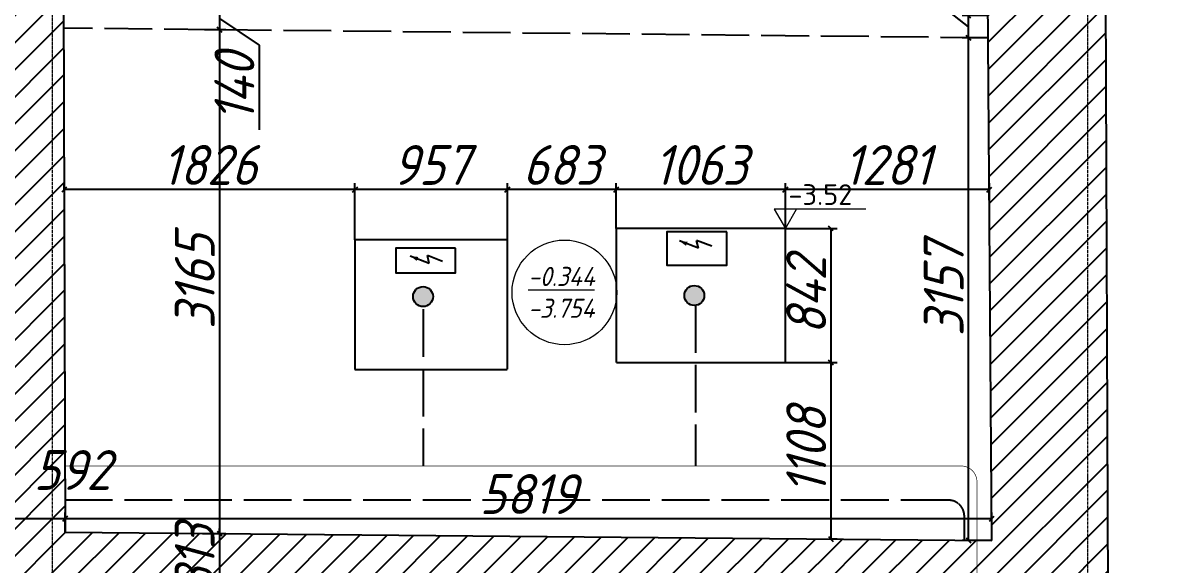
# Model space of a CAD drawing. Header units: millimetres. Extents: x 504091 to 2165846, y 135022 to 442887.
# Drawn here: x 615527 to 622646, y 293842 to 297251 of the extents above; entities that cross this region are included whole.
import ezdxf

# ---------------------------------------------------------------- set-up
doc = ezdxf.new("R2010")
doc.units = ezdxf.units.MM
for name, pattern in [('334', [5, 4, -1]), ('ACAD_ISO02W100', [15, 12, -3]), ('ADSK_Линия сетки', [25, 20, -2.5, 0, -2.5]), ('осеваяX2', [4, 2.5, -0.5, 0.5, -0.5])]:
    doc.linetypes.add(name, pattern=pattern)
doc.layers.get('Defpoints').update_dxf_attribs({"color": 255})
for name, color, linetype in [('Балки', 140, 'ACAD_ISO02W100'), ('Водопровод', 4, 'Continuous'), ('Контур', 7, 'Continuous'), ('Перепад', 251, 'ACAD_ISO02W100'), ('Пожарные коммуникации', 1, 'Continuous'), ('Штриховка', 252, 'Continuous'), ('Электрика', 40, 'Continuous')]:
    doc.layers.add(name, color=color, linetype=linetype)
for name, color, linetype, lineweight in [('Оси', 165, 'осеваяX2', 13), ('отметки', 7, 'Continuous', 20), ('размеры', 7, 'Continuous', 9)]:
    doc.layers.add(name, color=color, linetype=linetype, lineweight=lineweight)
doc.styles.add('ISOCPEUR', font='isocpeur.ttf', dxfattribs={"width": 0.9, "oblique": 15, "height": 250})
doc.dimstyles.new('GENPLAN 1000', dxfattribs={"dimscale": 10, "dimtxt": 13, "dimasz": 3, "dimexe": 4, "dimexo": 0, "dimgap": 3, "dimtad": 1, "dimdec": 0, "dimzin": 0, "dimtxsty": 'ISOCPEUR', "dimblk1": 'OBLIQUE', "dimblk2": 'OBLIQUE', "dimsah": 1, "dimcen": -1, "dimaunit": 1, "dimadec": 3, "dimazin": 0, "dimtfac": 0.75, "dimtdec": 0, "dimtix": 1, "dimtmove": 1, "dimatfit": 3, "dimfxl": 0, "dimtvp": 0.6, "dimarcsym": 0})

# ---------------------------------------------------------------- blocks, each defined once
blk = doc.blocks.new('817')
at = {"color": 0}
for p, q in [((0.05, 1.76), (-0.47, -0.17)), ((0.47, 0.17), (-0.47, -0.17)), ((0.47, 0.17), (-0.18, -2.24))]:
    blk.add_line(p, q, dxfattribs=at)
blk.add_solid([(-0.18, -1.24), (0.32, -1.38), (-0.18, -2.24)], dxfattribs=at)
blk = doc.blocks.new('*U9')
at = {"layer": 'Электрика', "color": 0, "ltscale": 0.03}
for p, q in [((-2.8906, -0.766), (0, 0)), ((0, 0), (0.0957, -0.361)), ((0.0957, -0.361), (-2.795, -1.127)), ((-2.8906, -0.766), (-2.795, -1.127))]:
    blk.add_line(p, q, dxfattribs=at)
at = {"layer": 'Электрика', "color": 0, "xscale": 0.02999999999999999, "yscale": 0.02999999999999999, "zscale": 0.02999999999999999, "rotation": 14.84207476619765}
blk.add_blockref('817', (-1.3975, -0.5635), dxfattribs=at)
blk = doc.blocks.new('_Oblique')
at = {"color": 0, "linetype": 'ByBlock', "lineweight": -2}
blk.add_line((-0.5, -0.5), (0.5, 0.5), dxfattribs=at)
blk = doc.blocks.new('*D240')
at = {"layer": 'Defpoints', "color": 0, "lineweight": 20, "ltscale": 0.03, "transparency": 16777216}
for p in [(616671.2, 297347.1), (616669.7, 297207.4), (616762.6, 297207.4)]:
    blk.add_point(p, dxfattribs=at)
at = {"layer": 'размеры', "color": 0, "lineweight": -2, "ltscale": 0.03, "transparency": 16777216}
for p, q in [((616671.2, 297347.1), (616802.6, 297347.1)), ((616762.6, 297347.1), (616762.6, 297207.4)), ((616762.6, 297277.2), (617011.5, 297111)), ((616669.7, 297207.4), (616802.6, 297207.4)), ((617011.5, 297111), (617011.5, 296579))]:
    blk.add_line(p, q, dxfattribs=at)
at = {"layer": 'размеры', "color": 0, "lineweight": -2, "ltscale": 0.03, "transparency": 16777216, "xscale": 30, "yscale": 30, "zscale": 30}
for p, rotation in [((616762.6, 297347.1), 90), ((616762.6, 297207.4), 270)]:
    blk.add_blockref('_Oblique', p, dxfattribs=dict(at, rotation=rotation))
at = {"layer": 'размеры', "color": 0, "ltscale": 0.03, "transparency": 16777216, "insert": (616856.5, 296845), "char_height": 250, "attachment_point": 5, "rotation": 90, "style": 'ISOCPEUR'}
blk.add_mtext('140', dxfattribs=at)
blk = doc.blocks.new('*D241')
at = {"layer": 'Defpoints', "color": 0, "lineweight": 20, "ltscale": 0.03, "transparency": 16777216}
for p in [(616669.7, 297207.4), (616656.6, 294042.4), (616762.6, 294042.4)]:
    blk.add_point(p, dxfattribs=at)
at = {"layer": 'размеры', "color": 0, "lineweight": -2, "ltscale": 0.03, "transparency": 16777216}
for p, q in [((616669.7, 297207.4), (616802.6, 297207.4)), ((616762.6, 297207.4), (616762.6, 294042.4)), ((616656.6, 294042.4), (616802.6, 294042.4))]:
    blk.add_line(p, q, dxfattribs=at)
at = {"layer": 'размеры', "color": 0, "lineweight": -2, "ltscale": 0.03, "transparency": 16777216, "xscale": 30, "yscale": 30, "zscale": 30}
for p, rotation in [((616762.6, 297207.4), 90), ((616762.6, 294042.4), 270)]:
    blk.add_blockref('_Oblique', p, dxfattribs=dict(at, rotation=rotation))
at = {"layer": 'размеры', "color": 0, "ltscale": 0.03, "transparency": 16777216, "insert": (616607.6, 295624.9), "char_height": 250, "attachment_point": 5, "rotation": 90, "style": 'ISOCPEUR'}
blk.add_mtext('3165', dxfattribs=at)
blk = doc.blocks.new('*D242')
at = {"layer": 'Defpoints', "color": 0, "lineweight": 20, "ltscale": 0.03, "transparency": 16777216}
for p in [(616656.6, 294042.4), (616645.1, 293729.4), (616762.6, 293729.4)]:
    blk.add_point(p, dxfattribs=at)
at = {"layer": 'размеры', "color": 0, "lineweight": -2, "ltscale": 0.03, "transparency": 16777216}
for p, q in [((616656.6, 294042.4), (616802.6, 294042.4)), ((616762.6, 294042.4), (616762.6, 294072.4)), ((616762.6, 294042.4), (616762.6, 293729.4)), ((616645.1, 293729.4), (616802.6, 293729.4)), ((616762.6, 293729.4), (616762.6, 293699.4))]:
    blk.add_line(p, q, dxfattribs=at)
at = {"layer": 'размеры', "color": 0, "lineweight": -2, "ltscale": 0.03, "transparency": 16777216, "xscale": 30, "yscale": 30, "zscale": 30}
for p, rotation in [((616762.6, 294042.4), 270), ((616762.6, 293729.4), 90)]:
    blk.add_blockref('_Oblique', p, dxfattribs=dict(at, rotation=rotation))
at = {"layer": 'размеры', "color": 0, "ltscale": 0.03, "transparency": 16777216, "insert": (616607.6, 293885.9), "char_height": 250, "attachment_point": 5, "rotation": 90, "style": 'ISOCPEUR'}
blk.add_mtext('313', dxfattribs=at)
blk = doc.blocks.new('*D243')
at = {"layer": 'Defpoints', "color": 0, "lineweight": 20, "ltscale": 0.03, "transparency": 16777216}
for p in [(620316.5, 296202.3), (621597.3, 296114), (620316.5, 295958.1)]:
    blk.add_point(p, dxfattribs=at)
at = {"layer": 'размеры', "color": 0, "lineweight": -2, "ltscale": 0.03, "transparency": 16777216}
for p, q in [((620316.5, 295958.1), (620316.5, 296242.3)), ((621597.3, 296114), (621597.3, 296242.3)), ((621597.3, 296202.3), (620316.5, 296202.3))]:
    blk.add_line(p, q, dxfattribs=at)
at = {"layer": 'размеры', "color": 0, "lineweight": -2, "ltscale": 0.03, "transparency": 16777216, "xscale": 30, "yscale": 30, "zscale": 30, "rotation": 180}
blk.add_blockref('_Oblique', (620316.5, 296202.3), dxfattribs=at)
at = {"layer": 'размеры', "color": 0, "lineweight": -2, "ltscale": 0.03, "transparency": 16777216, "xscale": 30, "yscale": 30, "zscale": 30}
blk.add_blockref('_Oblique', (621597.3, 296202.3), dxfattribs=at)
at = {"layer": 'размеры', "color": 0, "ltscale": 0.03, "transparency": 16777216, "insert": (620956.9, 296357.3), "char_height": 250, "attachment_point": 5, "style": 'ISOCPEUR'}
blk.add_mtext('1281', dxfattribs=at)
blk = doc.blocks.new('*D244')
at = {"layer": 'Defpoints', "color": 0, "lineweight": 20, "ltscale": 0.03, "transparency": 16777216}
for p in [(619253.5, 296202.3), (619253.5, 295958.1), (620316.5, 295958.1)]:
    blk.add_point(p, dxfattribs=at)
at = {"layer": 'размеры', "color": 0, "lineweight": -2, "ltscale": 0.03, "transparency": 16777216}
for p, q in [((619253.5, 295958.1), (619253.5, 296242.3)), ((620316.5, 295958.1), (620316.5, 296242.3)), ((620316.5, 296202.3), (619253.5, 296202.3))]:
    blk.add_line(p, q, dxfattribs=at)
at = {"layer": 'размеры', "color": 0, "lineweight": -2, "ltscale": 0.03, "transparency": 16777216, "xscale": 30, "yscale": 30, "zscale": 30, "rotation": 180}
blk.add_blockref('_Oblique', (619253.5, 296202.3), dxfattribs=at)
at = {"layer": 'размеры', "color": 0, "lineweight": -2, "ltscale": 0.03, "transparency": 16777216, "xscale": 30, "yscale": 30, "zscale": 30}
blk.add_blockref('_Oblique', (620316.5, 296202.3), dxfattribs=at)
at = {"layer": 'размеры', "color": 0, "ltscale": 0.03, "transparency": 16777216, "insert": (619785, 296357.3), "char_height": 250, "attachment_point": 5, "style": 'ISOCPEUR'}
blk.add_mtext('1063', dxfattribs=at)
blk = doc.blocks.new('*D245')
at = {"layer": 'Defpoints', "color": 0, "lineweight": 20, "ltscale": 0.03, "transparency": 16777216}
for p in [(618570.5, 296202.3), (619253.5, 295958.1), (618570.5, 295887.1)]:
    blk.add_point(p, dxfattribs=at)
at = {"layer": 'размеры', "color": 0, "lineweight": -2, "ltscale": 0.03, "transparency": 16777216}
for p, q in [((618570.5, 295887.1), (618570.5, 296242.3)), ((619253.5, 295958.1), (619253.5, 296242.3)), ((619253.5, 296202.3), (618570.5, 296202.3))]:
    blk.add_line(p, q, dxfattribs=at)
at = {"layer": 'размеры', "color": 0, "lineweight": -2, "ltscale": 0.03, "transparency": 16777216, "xscale": 30, "yscale": 30, "zscale": 30, "rotation": 180}
blk.add_blockref('_Oblique', (618570.5, 296202.3), dxfattribs=at)
at = {"layer": 'размеры', "color": 0, "lineweight": -2, "ltscale": 0.03, "transparency": 16777216, "xscale": 30, "yscale": 30, "zscale": 30}
blk.add_blockref('_Oblique', (619253.5, 296202.3), dxfattribs=at)
at = {"layer": 'размеры', "color": 0, "ltscale": 0.03, "transparency": 16777216, "insert": (618912, 296357.3), "char_height": 250, "attachment_point": 5, "style": 'ISOCPEUR'}
blk.add_mtext('683', dxfattribs=at)
blk = doc.blocks.new('*D246')
at = {"layer": 'Defpoints', "color": 0, "lineweight": 20, "ltscale": 0.03, "transparency": 16777216}
for p in [(617613.5, 296202.3), (617613.5, 295887.1), (618570.5, 295887.1)]:
    blk.add_point(p, dxfattribs=at)
at = {"layer": 'размеры', "color": 0, "lineweight": -2, "ltscale": 0.03, "transparency": 16777216}
for p, q in [((617613.5, 295887.1), (617613.5, 296242.3)), ((618570.5, 295887.1), (618570.5, 296242.3)), ((618570.5, 296202.3), (617613.5, 296202.3))]:
    blk.add_line(p, q, dxfattribs=at)
at = {"layer": 'размеры', "color": 0, "lineweight": -2, "ltscale": 0.03, "transparency": 16777216, "xscale": 30, "yscale": 30, "zscale": 30, "rotation": 180}
blk.add_blockref('_Oblique', (617613.5, 296202.3), dxfattribs=at)
at = {"layer": 'размеры', "color": 0, "lineweight": -2, "ltscale": 0.03, "transparency": 16777216, "xscale": 30, "yscale": 30, "zscale": 30}
blk.add_blockref('_Oblique', (618570.5, 296202.3), dxfattribs=at)
at = {"layer": 'размеры', "color": 0, "ltscale": 0.03, "transparency": 16777216, "insert": (618092, 296357.3), "char_height": 250, "attachment_point": 5, "style": 'ISOCPEUR'}
blk.add_mtext('957', dxfattribs=at)
blk = doc.blocks.new('*D247')
at = {"layer": 'Defpoints', "color": 0, "lineweight": 20, "ltscale": 0.03, "transparency": 16777216}
for p in [(615787.5, 296202.3), (615787.5, 296189.4), (617613.5, 295887.1)]:
    blk.add_point(p, dxfattribs=at)
at = {"layer": 'размеры', "color": 0, "lineweight": -2, "ltscale": 0.03, "transparency": 16777216}
for p, q in [((615787.5, 296189.4), (615787.5, 296242.3)), ((617613.5, 295887.1), (617613.5, 296242.3)), ((617613.5, 296202.3), (615787.5, 296202.3))]:
    blk.add_line(p, q, dxfattribs=at)
at = {"layer": 'размеры', "color": 0, "lineweight": -2, "ltscale": 0.03, "transparency": 16777216, "xscale": 30, "yscale": 30, "zscale": 30, "rotation": 180}
blk.add_blockref('_Oblique', (615787.5, 296202.3), dxfattribs=at)
at = {"layer": 'размеры', "color": 0, "lineweight": -2, "ltscale": 0.03, "transparency": 16777216, "xscale": 30, "yscale": 30, "zscale": 30}
blk.add_blockref('_Oblique', (617613.5, 296202.3), dxfattribs=at)
at = {"layer": 'размеры', "color": 0, "ltscale": 0.03, "transparency": 16777216, "insert": (616700.5, 296357.3), "char_height": 250, "attachment_point": 5, "style": 'ISOCPEUR'}
blk.add_mtext('1826', dxfattribs=at)
blk = doc.blocks.new('*D248')
at = {"layer": 'Defpoints', "color": 0, "lineweight": 20, "ltscale": 0.03, "transparency": 16777216}
for p in [(620316.5, 295958.1), (620316.5, 295116.1), (620602.5, 295116.1)]:
    blk.add_point(p, dxfattribs=at)
at = {"layer": 'размеры', "color": 0, "lineweight": -2, "ltscale": 0.03, "transparency": 16777216}
for p, q in [((620316.5, 295958.1), (620642.5, 295958.1)), ((620602.5, 295958.1), (620602.5, 295116.1)), ((620316.5, 295116.1), (620642.5, 295116.1))]:
    blk.add_line(p, q, dxfattribs=at)
at = {"layer": 'размеры', "color": 0, "lineweight": -2, "ltscale": 0.03, "transparency": 16777216, "xscale": 30, "yscale": 30, "zscale": 30}
for p, rotation in [((620602.5, 295958.1), 90), ((620602.5, 295116.1), 270)]:
    blk.add_blockref('_Oblique', p, dxfattribs=dict(at, rotation=rotation))
at = {"layer": 'размеры', "color": 0, "ltscale": 0.03, "transparency": 16777216, "insert": (620447.5, 295537.1), "char_height": 250, "attachment_point": 5, "rotation": 90, "style": 'ISOCPEUR'}
blk.add_mtext('842', dxfattribs=at)
blk = doc.blocks.new('*D249')
at = {"layer": 'Defpoints', "color": 0, "lineweight": 20, "ltscale": 0.03, "transparency": 16777216}
for p in [(620316.5, 295116.1), (620591.7, 294007.6), (620602.5, 294007.6)]:
    blk.add_point(p, dxfattribs=at)
at = {"layer": 'размеры', "color": 0, "lineweight": -2, "ltscale": 0.03, "transparency": 16777216}
for p, q in [((620316.5, 295116.1), (620642.5, 295116.1)), ((620602.5, 295116.1), (620602.5, 294007.6)), ((620591.7, 294007.6), (620642.5, 294007.6))]:
    blk.add_line(p, q, dxfattribs=at)
at = {"layer": 'размеры', "color": 0, "lineweight": -2, "ltscale": 0.03, "transparency": 16777216, "xscale": 30, "yscale": 30, "zscale": 30}
for p, rotation in [((620602.5, 295116.1), 90), ((620602.5, 294007.6), 270)]:
    blk.add_blockref('_Oblique', p, dxfattribs=dict(at, rotation=rotation))
at = {"layer": 'размеры', "color": 0, "ltscale": 0.03, "transparency": 16777216, "insert": (620447.5, 294561.9), "char_height": 250, "attachment_point": 5, "rotation": 90, "style": 'ISOCPEUR'}
blk.add_mtext('1108', dxfattribs=at)
blk = doc.blocks.new('*D250')
at = {"layer": 'Defpoints', "color": 0, "lineweight": 20, "ltscale": 0.03, "transparency": 16777216}
for p in [(621465.9, 297155.7), (621589.9, 297155.7), (621612.3, 293998.6)]:
    blk.add_point(p, dxfattribs=at)
at = {"layer": 'размеры', "color": 0, "lineweight": -2, "ltscale": 0.03, "transparency": 16777216}
for p, q in [((621589.9, 297155.7), (621425.9, 297155.7)), ((621465.9, 293998.6), (621465.9, 297155.7)), ((621612.3, 293998.6), (621425.9, 293998.6))]:
    blk.add_line(p, q, dxfattribs=at)
at = {"layer": 'размеры', "color": 0, "lineweight": -2, "ltscale": 0.03, "transparency": 16777216, "xscale": 30, "yscale": 30, "zscale": 30}
for p, rotation in [((621465.9, 297155.7), 90), ((621465.9, 293998.6), 270)]:
    blk.add_blockref('_Oblique', p, dxfattribs=dict(at, rotation=rotation))
at = {"layer": 'размеры', "color": 0, "ltscale": 0.03, "transparency": 16777216, "insert": (621310.9, 295577.2), "char_height": 250, "attachment_point": 5, "rotation": 90, "style": 'ISOCPEUR'}
blk.add_mtext('3157', dxfattribs=at)
blk = doc.blocks.new('*D251')
at = {"layer": 'Defpoints', "color": 0, "lineweight": 20, "ltscale": 0.03, "transparency": 16777216}
for p in [(621465.9, 297295.4), (621589, 297295.4), (621589.9, 297155.7)]:
    blk.add_point(p, dxfattribs=at)
at = {"layer": 'размеры', "color": 0, "lineweight": -2, "ltscale": 0.03, "transparency": 16777216}
for p, q in [((621183.3, 297449.5), (621183.3, 297981.5)), ((621465.9, 297225.6), (621183.3, 297449.5)), ((621589, 297295.4), (621425.9, 297295.4)), ((621465.9, 297155.7), (621465.9, 297295.4)), ((621589.9, 297155.7), (621425.9, 297155.7))]:
    blk.add_line(p, q, dxfattribs=at)
at = {"layer": 'размеры', "color": 0, "lineweight": -2, "ltscale": 0.03, "transparency": 16777216, "xscale": 30, "yscale": 30, "zscale": 30}
for p, rotation in [((621465.9, 297295.4), 90), ((621465.9, 297155.7), 270)]:
    blk.add_blockref('_Oblique', p, dxfattribs=dict(at, rotation=rotation))
at = {"layer": 'размеры', "color": 0, "ltscale": 0.03, "transparency": 16777216, "insert": (621028.3, 297715.5), "char_height": 250, "attachment_point": 5, "rotation": 90, "style": 'ISOCPEUR'}
blk.add_mtext('140', dxfattribs=at)
blk = doc.blocks.new('*D271')
at = {"layer": 'Defpoints', "color": 0, "lineweight": 20, "ltscale": 0.03, "transparency": 16777216}
for p in [(615793.6, 294134.7), (615793.6, 294050), (621612.3, 293998.6)]:
    blk.add_point(p, dxfattribs=at)
at = {"layer": 'размеры', "color": 0, "lineweight": -2, "ltscale": 0.03, "transparency": 16777216}
for p, q in [((615793.6, 294050), (615793.6, 294174.7)), ((621612.3, 293998.6), (621612.3, 294174.7)), ((621612.3, 294134.7), (615793.6, 294134.7))]:
    blk.add_line(p, q, dxfattribs=at)
at = {"layer": 'размеры', "color": 0, "lineweight": -2, "ltscale": 0.03, "transparency": 16777216, "xscale": 30, "yscale": 30, "zscale": 30, "rotation": 180}
blk.add_blockref('_Oblique', (615793.6, 294134.7), dxfattribs=at)
at = {"layer": 'размеры', "color": 0, "lineweight": -2, "ltscale": 0.03, "transparency": 16777216, "xscale": 30, "yscale": 30, "zscale": 30}
blk.add_blockref('_Oblique', (621612.3, 294134.7), dxfattribs=at)
at = {"layer": 'размеры', "color": 0, "ltscale": 0.03, "transparency": 16777216, "insert": (618703, 294289.7), "char_height": 250, "attachment_point": 5, "style": 'ISOCPEUR'}
blk.add_mtext('5819', dxfattribs=at)
blk = doc.blocks.new('*D272')
at = {"layer": 'Defpoints', "color": 0, "lineweight": 20, "ltscale": 0.03, "transparency": 16777216}
for p in [(615201.2, 294134.7), (615793.6, 294050), (615201.2, 293931.1)]:
    blk.add_point(p, dxfattribs=at)
at = {"layer": 'размеры', "color": 0, "lineweight": -2, "ltscale": 0.03, "transparency": 16777216}
for p, q in [((615201.2, 293931.1), (615201.2, 294174.7)), ((615793.6, 294050), (615793.6, 294174.7)), ((615793.6, 294134.7), (615201.2, 294134.7))]:
    blk.add_line(p, q, dxfattribs=at)
at = {"layer": 'размеры', "color": 0, "lineweight": -2, "ltscale": 0.03, "transparency": 16777216, "xscale": 30, "yscale": 30, "zscale": 30, "rotation": 180}
blk.add_blockref('_Oblique', (615201.2, 294134.7), dxfattribs=at)
at = {"layer": 'размеры', "color": 0, "lineweight": -2, "ltscale": 0.03, "transparency": 16777216, "xscale": 30, "yscale": 30, "zscale": 30}
blk.add_blockref('_Oblique', (615793.6, 294134.7), dxfattribs=at)
at = {"layer": 'размеры', "color": 0, "ltscale": 0.03, "transparency": 16777216, "insert": (615838, 294440.9), "char_height": 250, "attachment_point": 5, "style": 'ISOCPEUR'}
blk.add_mtext('592', dxfattribs=at)
blk = doc.blocks.new('оси')
at = {"layer": 'Оси', "linetype": 'ADSK_Линия сетки'}
for p, q in [((55350, -2196.5), (55350, 46378)), ((61850, -2196.5), (61850, 46378))]:
    blk.add_line(p, q, dxfattribs=at)

msp = doc.modelspace()

# ---------------------------------------------------------------- hatches: boundary and pattern name
at = {"layer": 'Водопровод', "ltscale": 0.03}
h = msp.add_hatch(color=256, dxfattribs=at)
h.dxf.hatch_style = 1
h.paths.add_polyline_path([(617978.4718, 295530.3613, 1), (618103.8381, 295530.3613, 1)])
h = msp.add_hatch(color=256, dxfattribs=at)
h.dxf.hatch_style = 1
h.paths.add_polyline_path([(619681.9954, 295537.1942, 1), (619807.3617, 295537.1942, 1)])
at = {"layer": 'Штриховка', "ltscale": 0.03}
h = msp.add_hatch(dxfattribs=at)
h.set_pattern_fill('_USER', color=256, scale=120, angle=45, pattern_type=0)
h.set_pattern_definition([(45, (592694.78, 283676.1), (-84.8528, 84.8528), [])])
h.paths.add_polyline_path([(592787.6397, 283908.4079), (592642.794, 283909.2875), (592641.9206, 283558.2902), (592498.333, 283559.1622), (592498.614, 283302.7289), (592783.9634, 283303.0416)], flags=17)
h.paths.add_polyline_path([(620824.0138, 307295.056), (620674.0436, 307298.0489), (620662.5105, 306720.1371), (620812.4807, 306717.1443)], flags=17)
h.paths.add_polyline_path([(612646.7372, 308113.2191), (613525.8437, 308114.325), (613525.3023, 308544.6449), (613524.7319, 308998.0477), (611882.1579, 308997.7993), (611928.1288, 300770.1047), (611834.3621, 300768.1833), (611834.5178, 300563.5691), (612653.8652, 300585.01), (612651.1533, 301696.5656), (613770.6406, 301692.1388), (613774.5255, 302287.2422), (612654.0573, 302294.5567)])
h.paths.add_polyline_path([(605972.9186, 285704.39), (606234.5105, 285707.1371), (606232.7661, 285873.2484), (606229.8208, 286153.7083), (604567.8886, 286157.8516), (604641.4795, 280866.0745), (605459.014, 280786.8716), (605458.3044, 280952.1559), (606406.8458, 280955.1563), (606406.3328, 281117.3214), (605462.649, 281114.3364), (605450.3713, 285264.1905), (605977.4834, 285269.7261)], flags=17)
h.paths.add_polyline_path([(597882.2773, 283842.1373), (596845.3536, 283831.7551), (596845.6578, 283305.2406), (592783.9634, 283303.0416), (592498.614, 283302.7289), (592498.6309, 283287.2885), (587493.8511, 283295.9883), (587493.852, 283296.3061), (587203.8114, 283297.1371), (585035.5866, 283297.1371), (585035.2985, 283831.0864), (584069.2067, 283821.6414), (584078.0162, 282872.2637), (582665.5907, 282870.8938), (582684.5739, 284233.46), (579987.4423, 284263.0447), (579986.9313, 284113.0412), (582532.4926, 284085.1192), (582513.4844, 282720.7462), (584079.4081, 282722.265), (584082.6558, 282372.268), (584519.3706, 282372.6916), (584539.5257, 282212.7111), (584579.2153, 282532.7497), (584599.3705, 282372.7692), (585036.0853, 282373.1928), (585035.7476, 282998.8465), (596845.8311, 283005.2407), (596846.1574, 282440.4025), (597333.2845, 282446.2363), (597355.1991, 282286.4873), (597391.3642, 282606.9434), (597413.2788, 282447.1943), (597900.4059, 282453.0282), (597896.4911, 282753.0028), (598972.4675, 282765.8888), (598985.9362, 284149.1172), (601323.1136, 284150.5432), (601322.7586, 284300.543), (598837.3887, 284299.0266), (598824.3907, 282964.1297), (597893.8812, 282952.9859)])
h.paths.add_polyline_path([(594673.4558, 285763.5232), (588649.4184, 285761.3606), (588649.5323, 285444.2494), (592496.2347, 285473.8256), (592496.5324, 285202.1657), (592646.009, 285201.2579), (592645.2513, 284896.7628), (592525.2143, 284882.0614), (592765.1389, 284851.4643), (592645.102, 284836.7629), (592644.3443, 284532.2678), (592497.2656, 284533.161), (592497.4979, 284321.1733), (592643.8168, 284320.2847), (592642.9433, 283969.2874), (592522.9064, 283954.586), (592787.7151, 283920.8155), (592796.9395, 285439.7763), (594674.1739, 285443.9948)])
h.paths.add_polyline_path([(587832.4829, 285761.0673), (587613.5167, 285760.9887), (586809.515, 285760.7001), (586812.4264, 285435.8994), (587209.9499, 285439.4627), (587203.8114, 283297.1371), (587493.852, 283296.3061), (587499.9812, 285435.4108), (587834.967, 285437.9864)])
h.paths.add_polyline_path([(585054.9295, 287077.9351), (584849.0508, 287078.2721), (584849.4291, 287309.3534), (584713.5695, 287309.5758), (584713.6133, 287336.2873), (584420.0727, 287337.0316), (584419.6704, 287178.3664), (584271.0179, 287178.7433), (584268.3728, 286135.497), (576811.1233, 286148.718), (576807.4341, 285874.4917), (576647.1796, 285856.6458), (576966.6125, 285812.3449), (576806.358, 285794.499), (576802.6688, 285520.2727), (577102.696, 285520.2727), (577063.8513, 282632.8169), (579981.7845, 282602.0822), (579982.8064, 282902.0881), (577367.8715, 282929.6312), (577402.7231, 285520.2727), (584054.184, 285440.5887), (584056.3557, 285206.549), (585034.551, 285216.1124), (585034.441, 285419.9623), (585493.5032, 285424.0771), (585490.4901, 285760.2265), (585052.7721, 285760.0694)])
h.paths.add_polyline_path([(603411.7263, 286160.7341), (597616.8793, 286175.1812), (597612.1328, 287223.674), (597453.8968, 287222.9577), (597453.247, 287366.4968), (597171.3201, 287365.2205), (597171.3681, 287344.7782), (596998.5375, 287344.3722), (596998.9883, 287152.5189), (596830.692, 287152.1235), (596833.9528, 285764.2989), (596186.475, 285764.0664), (596187.1867, 285447.3948), (596844.4194, 285448.8718), (596844.598, 285139.7776), (597864.8028, 285181.115), (597861.3382, 285446.5954), (601955.1216, 285452.57), (603198.1506, 285444.7571), (603198.1506, 284174.0204), (603318.1506, 284159.0204), (603198.1506, 284144.0204), (603198.1506, 282874.5452), (601326.1434, 282870.1155), (601326.8533, 282570.1163), (603008.8948, 282574.0965), (603041.9257, 278038.3508), (604586.5105, 278032.7333), (604586.5105, 277503.9313), (608542.8616, 277543.7744), (615386.5943, 277611.0375), (615381.3272, 274221.1371), (615081.3268, 274221.1371), (615080.6285, 273771.6626), (615240.5972, 273751.4141), (615080.5663, 273731.6627), (615079.9301, 273322.1881), (622586.8826, 273306.2118), (622578.7968, 274954.2397), (622268.3862, 274955.6002), (621671.6891, 274958.2153), (621668.3079, 274186.7229), (620471.2491, 274191.594), (620479.9368, 279415.7692), (620209.5012, 279415.8508), (620209.4481, 279239.7183), (620322.3243, 279238.6209), (620324.6562, 275652.0752), (620003.4728, 275652.34), (620003.2667, 275402.3401), (620324.6562, 275402.0751), (620324.6562, 274221.1371), (619286.5105, 274221.1371), (619286.5105, 274498.1415), (619036.5105, 274498.1415), (619036.5105, 274221.1371), (615928.17, 274221.1371), (615931.9829, 278521.119), (615394.288, 278515.79), (615397.6223, 278179.3634), (612880.5105, 278159.2867), (612880.5105, 279805.1371), (612727.5105, 279805.1371), (612727.5105, 279742.1371), (612326.957, 279742.1371), (612281.522, 278154.5091), (608784.8283, 278148.7792), (608787.126, 279790.1371), (608647.5105, 279790.1371), (608647.5105, 279728.1371), (608241.8877, 279728.1371), (608258.4837, 277956.1398), (606764.3553, 277891.3613), (606760.7402, 278128.0418), (605470.5144, 278108.3349), (605463.1999, 279811.9383), (604656.1065, 279814.2744), (604671.7627, 278688.4669), (603466.0882, 278695.8637)])
h.paths.add_polyline_path([(597598.5625, 290221.3067), (597452.3581, 290220.6448), (597451.6134, 290385.1432), (597164.6156, 290383.844), (597164.3499, 290331.8181), (597007.2141, 290331.4489), (597007.5477, 290189.4779), (596823.5567, 290189.0456), (596825.7369, 289261.1165), (596994.0331, 289261.512), (596994.4655, 289077.4942), (597027.2964, 289077.5713), (597167.2961, 289077.9002), (597167.3836, 289040.6301), (597445.6625, 289041.8899), (597445.0236, 289183.0252), (597603.2595, 289183.7415)])
h.paths.add_polyline_path([(597584.7933, 293262.8729), (597420.3908, 293262.1287), (597419.7386, 293406.1868), (597157.1294, 293404.9979), (597157.1392, 293400.8176), (597016.9447, 293400.4883), (597017.4498, 293185.5176), (596816.5175, 293185.0455), (596818.4298, 292371.1205), (597002.4208, 292371.5528), (597002.9989, 292125.5072), (597160.1347, 292125.8764), (597160.2575, 292073.6214), (597443.9638, 292074.9057), (597443.3004, 292221.4681), (597589.5048, 292222.13)])
h.paths.add_polyline_path([(597570.8741, 296337.5765), (597416.4868, 296336.8776), (597415.8844, 296469.9341), (597132.2516, 296468.6501), (597132.3593, 296422.8111), (597002.6648, 296422.5064), (597002.9889, 296284.5612), (596809.2361, 296284.106), (596811.5551, 295297.1067), (597012.4875, 295297.5788), (597012.8212, 295155.5232), (597153.0157, 295155.8526), (597153.0677, 295133.7265), (597411.9128, 295134.8983), (597411.1467, 295304.1257), (597575.5492, 295304.87)])
h.paths.add_polyline_path([(597559.3105, 298891.9371), (597559.2597, 299345.2415), (597411.2263, 299345.2249), (597411.2084, 299504.6491), (597129.7049, 299504.6175), (597129.7016, 299473.1052), (596998.5081, 299473.1189), (596998.4909, 299308.1181), (596806.7043, 299308.1381), (596806.603, 298334.0786), (596998.1724, 298334.5287), (596998.546, 298175.5155), (597128.2406, 298175.8202), (597128.2702, 298163.1968), (597408.2133, 298164.4641), (597407.5314, 298315.0889), (597561.9188, 298315.7878)])
h.paths.add_polyline_path([(597558.9155, 302411.2416), (597408.3236, 302411.2247), (597408.3061, 302566.9479), (597135.4478, 302566.9173), (597135.4519, 302530.1045), (596989.4969, 302530.1045), (596989.4769, 302337.1182), (596807.0191, 302337.1372), (596806.9186, 301370.1385), (596998.7052, 301370.1185), (596998.6925, 301248.1214), (597129.8861, 301248.1078), (597129.8831, 301219.7076), (597411.0159, 301219.7392), (597410.9987, 301372.423), (597559.0321, 301372.4397)])
h.paths.add_polyline_path([(597558.5758, 305437.6423), (597403.3215, 305437.6249), (597403.3039, 305594.443), (597135.7704, 305594.413), (597135.7656, 305548.1037), (596995.7656, 305548.1182), (596807.3529, 305548.1378), (596807.2537, 304594.1451), (596989.7115, 304594.1261), (596989.6777, 304269.1211), (597135.6327, 304269.106), (597135.6293, 304236.4083), (597408.1187, 304236.4389), (597408.101, 304394.4275), (597558.6929, 304394.4444)])
h.paths.add_polyline_path([(597558.2005, 308780.5518), (586555.8561, 308762.9934), (586558.2503, 308031.6223), (596807.6127, 308047.6325), (596807.5348, 307298.1418), (596995.9475, 307298.1222), (597135.9475, 307298.1077), (597135.9438, 307262.109), (597403.1167, 307262.139), (597403.0988, 307421.9232), (597558.353, 307421.9406)])
h.paths.add_polyline_path([(585629.0396, 308761.5143), (584273.2474, 308759.3506), (584275.2255, 307413.7087), (584427.8758, 307413.9331), (584428.1401, 307234.1578), (584716.3544, 307234.5815), (584716.4407, 307287.2797), (584856.4409, 307287.2797), (585088.0125, 307286.9006), (585089.2279, 308029.3276), (585631.4338, 308030.1745)])
h.paths.add_polyline_path([(585085.1725, 305552.082), (584853.6009, 305552.4611), (584713.6011, 305552.6903), (584713.6528, 305584.3115), (584430.566, 305583.8953), (584430.774, 305442.3769), (584278.1237, 305442.1525), (584279.678, 304384.8251), (584448.661, 304385.0735), (584448.9283, 304203.2285), (584711.3926, 304203.6144), (584711.4941, 304265.6561), (584851.494, 304265.4269), (584907.331, 304265.3355), (584907.4146, 304316.4058), (585083.1492, 304316.1181)])
h.paths.add_polyline_path([(585079.6478, 302177.2384), (584903.9132, 302177.5261), (584904.5006, 302536.3533), (584848.6635, 302536.4447), (584708.6637, 302536.6738), (584708.7387, 302582.4471), (584451.3115, 302582.0686), (584451.5398, 302426.7357), (584282.5568, 302426.4873), (584284.147, 301344.7217), (584450.5256, 301344.9662), (584450.7416, 301197.9913), (584735.4229, 301198.4098), (584735.4672, 301225.5121), (584902.3543, 301225.2389), (584902.3742, 301237.4075), (585078.1087, 301237.1198)])
h.paths.add_polyline_path([(585074.5482, 299062.1322), (584898.8136, 299062.4199), (584899.5191, 299493.3876), (584872.6319, 299493.4316), (584732.6321, 299493.6608), (584732.6893, 299528.5589), (584453.1963, 299528.148), (584453.4129, 299380.8525), (584287.0343, 299380.608), (584288.6064, 298311.1557), (584442.0648, 298311.3813), (584442.309, 298145.2639), (584715.3293, 298145.6653), (584715.3685, 298169.6203), (584855.3683, 298169.3911), (585073.0862, 298169.0347)])
h.paths.add_polyline_path([(585069.385, 295908.1324), (584888.5877, 295908.4284), (584889.4635, 296443.4024), (584852.5429, 296443.4629), (584712.5431, 296443.6921), (584712.6013, 296479.2723), (584444.7586, 296478.8786), (584444.9945, 296318.4469), (584291.5361, 296318.2213), (584292.5105, 295655.3371), (584291.4998, 295256.7058), (584446.4641, 295256.3129), (584446.1107, 295116.9048), (584710.37, 295116.2348), (584710.3985, 295133.6776), (584871.1788, 295133.4144), (584871.3311, 295226.4518), (585068.2685, 295226.1294)])
h.paths.add_polyline_path([(585064.6965, 293044.1352), (584867.759, 293044.4576), (584868.3352, 293396.3797), (584847.5547, 293396.4137), (584707.5545, 293396.4137), (584707.5755, 293409.1993), (584441.7824, 293409.8732), (584441.3991, 293258.7001), (584286.4348, 293259.093), (584283.7891, 292215.6221), (584435.5496, 292215.2374), (584435.1575, 292060.5852), (584721.346, 292059.8596), (584721.3784, 292079.6465), (584861.3782, 292079.4173), (584895.2455, 292079.3619), (584895.4339, 292194.409), (585063.305, 292194.1342)])
h.paths.add_polyline_path([(585059.895, 290111.1234), (584892.0239, 290111.3982), (584892.4198, 290353.2814), (584858.5525, 290353.3368), (584718.5497, 290351.7131), (584430.8264, 290352.4426), (584430.4879, 290218.9197), (584278.7273, 290219.3045), (584276.0311, 289155.9209), (584424.6836, 289155.544), (584424.3315, 289016.6751), (584716.3629, 289015.9347), (584716.4067, 289042.6825), (584852.2662, 289042.46), (584852.4725, 289168.4597), (585058.3513, 289168.1227)])
h.paths.add_polyline_path([(613258.7804, 285980.7369), (614240.5105, 285972.1371), (614240.5105, 285889.3999), (614953.1709, 285883.1572), (614947.9607, 285288.367), (615366.8523, 285284.6975), (615364.293, 280974.781), (614592.5685, 280975.6486), (614592.7779, 280830.3663), (615371.3376, 280831.4887), (615375.4439, 280417.1639), (615924.222, 280422.6028), (615921.1842, 280599.2771), (620038.3312, 280547.2671), (620043.3587, 280945.2469), (615906.799, 280996.8646), (615896.0775, 285281.1704), (619899.188, 285253.4754), (619884.9923, 286084.5706), (615771.7544, 286111.7451), (615778.1107, 288351.0881), (615215.841, 288352.6841), (615209.8724, 286108.1437), (612830.2896, 286126.7052), (612725.6024, 291009.0611), (612195.1495, 290997.6872), (611969.9486, 290992.8584), (611987.1273, 286139.3547), (607427.9046, 286150.7213), (607430.6865, 285885.8286), (607432.4309, 285719.7174), (607671.1199, 285722.2241), (607675.6846, 285287.5602), (608213.9211, 285293.2126), (608218.5936, 281123.0538), (607288.4632, 281120.1117), (607288.9761, 280957.9466), (608230.3418, 280960.9242), (608231.9695, 280787.1371), (608649.5105, 280787.1371), (608649.5105, 280725.1371), (608788.435, 280725.1371), (608788.619, 280856.6145), (610150.246, 280853.473), (610150.5623, 280990.5645), (608777.9144, 280993.7315), (608773.07, 285317.3683), (612363.7624, 285314.8721), (612341.6173, 280985.5093), (611044.8526, 280988.5012), (611044.5363, 280851.4097), (612358.6156, 280848.3778), (612356.6054, 280778.1371), (612728.5105, 280778.1371), (612728.5105, 280702.1371), (612883.3907, 280702.1371), (612883.7772, 280827.9026), (613698.4861, 280829.077), (613698.652, 280976.6536), (612874.9295, 280977.5796), (612900.1314, 285306.3055), (613252.8455, 285303.2158)])
h.paths.add_polyline_path([(619378.1011, 279416.1013), (615941.5105, 279417.1371), (615941.1437, 279438.474), (615385.2382, 279428.9154), (615389.1346, 279035.7676), (615932.4441, 279041.1523), (615932.657, 279281.2982), (619378.0503, 279247.8013)], flags=17)
h.paths.add_polyline_path([(622567.2025, 277317.3782), (622288.3862, 277318.6002), (621682.0454, 277321.2575), (621677.0921, 276191.0601), (622273.7893, 276188.445), (622572.7478, 276187.1348)], flags=17)
h.paths.add_polyline_path([(622539.5936, 282944.5622), (622645.9699, 282943.3033), (622634.4808, 283535.8146), (621693.8663, 283540.2778), (621691.1021, 280924.6857), (621176.5334, 280931.1067), (621171.5037, 280532.9523), (621696.092, 280526.3254), (621687.4485, 278554.1024), (622293.7893, 278551.445), (622561.1535, 278550.2732)])
h.paths.add_polyline_path([(622281.1737, 308999.3716), (614520.5116, 308998.1983), (614521.0806, 308545.8976), (614521.622, 308115.5777), (617024.9137, 308118.727), (617006.2446, 305775.7544), (617338.4354, 305777.01), (617337.6642, 305981.0685), (617207.883, 305980.578), (617224.922, 308118.9786), (620690.5135, 308123.3384), (620688.3399, 308014.4221), (620838.31, 308011.4293), (620840.5433, 308123.3384), (621546.2255, 308123.3384), (621546.2255, 305993.5915), (620798.0411, 305993.5915), (620801.8386, 306183.8777), (620651.8684, 306186.8706), (620648.0111, 305993.5805), (618259.2142, 305984.5517), (618259.9854, 305780.4931), (621546.2255, 305792.914), (621563.1667, 302236.3971), (614638.4263, 302281.6025), (614636.0819, 301688.7166), (615172.9294, 301686.5938), (615176.6742, 300336.8139), (615775.6246, 300338.4756), (615771.7769, 301681.1321), (621558.1932, 301633.9376), (621612.329, 293998.6273), (615793.6458, 294049.9988), (615778.1422, 299459.9557), (615179.1115, 299458.2938), (615183.0526, 298037.7679), (614504.8833, 298023.4633), (614508.2942, 297849.6722), (615193.104, 297863.1123), (615201.178, 293931.0769), (612664.4011, 293925.8679), (612653.951, 297813.2785), (613640.5077, 297832.6408), (613637.1218, 298005.1596), (612660.2097, 297984.5536), (612656.3053, 299584.893), (611835.2462, 299606.2655), (611838.1534, 295785.4557), (611952.9884, 295784.6421), (611966.0852, 292084.3856), (612171.754, 292088.7956), (612702.2069, 292100.1695), (612669.9396, 293605.0419), (615229.7733, 293591.9996), (615225.1885, 291867.8773), (615788.0886, 291866.2795), (615793.4001, 293737.5116), (621655.6923, 293681.5999), (621648.0716, 286072.9226), (620876.1638, 286078.0223), (620874.4827, 285823.5556), (621110.1082, 285812.7841), (621054.6821, 285245.4813), (621695.6637, 285241.0467), (621694.9556, 284571.0477), (622615.2275, 284528.7364), (622584.7961, 286098.126), (622443.7027, 286097.9226), (622439.7713, 288824.1371), (622376.4426, 288824.1371), (622344.5105, 293417.4371), (622313.7105, 301705.7371)])

# ---------------------------------------------------------------- linework, layer by layer
at = {"layer": 'Балки', "color": 3, "ltscale": 25}
msp.add_line((621589.9447, 297155.7072), (615784.5709, 297216.6903), dxfattribs=at)
at = {"layer": 'Водопровод', "ltscale": 0.03}
for centre in [(618041.155, 295530.3613), (619744.6785, 295537.1942)]:
    msp.add_circle(centre, 62.6831, dxfattribs=at)
at = {"layer": 'Контур', "ltscale": 15}
for p, q in [((622344.5105, 293417.4371), (622313.7105, 301705.7371)), ((615771.7769, 301681.1321), (615793.6458, 294049.9988)), ((621612.329, 293998.6273), (621558.1932, 301633.9376)), ((615793.6458, 294049.9988), (621612.329, 293998.6273))]:
    msp.add_line(p, q, dxfattribs=at)
at = {"layer": 'отметки', "color": 0}
msp.add_lwpolyline([(620820.7507, 296079.0812), (620386.3376, 296079.0812), (620246.6835, 296079.0812), (620316.5105, 295958.1371), (620386.3376, 296079.0812)], dxfattribs=at)
at = {"layer": 'отметки', "ltscale": 0.03}
msp.add_circle((618928.9115, 295556.931), 328.8039, dxfattribs=at)
at = {"layer": 'Перепад', "linetype": '334', "ltscale": 0.03}
for points in [[(620316.5105, 295958.1371), (619253.5105, 295958.1371), (619253.5105, 295116.1371), (620316.5105, 295116.1371)], [(618570.5105, 295887.1371), (617613.5105, 295887.1371), (617613.5105, 295073.1371), (618570.5105, 295073.1371)]]:
    msp.add_lwpolyline(points, close=True, dxfattribs=at)
at = {"layer": 'Пожарные коммуникации', "linetype": 'ACAD_ISO02W100', "ltscale": 25}
for p, q in [((618041.5549, 295452.2826), (618041.5549, 294466.1371)), ((619752.8785, 295476.3556), (619752.8785, 294466.1371)), ((621340.5105, 294251.1371), (615793.0694, 294251.1371)), ((621440.5105, 294000.1442), (621440.5105, 294151.1371))]:
    msp.add_line(p, q, dxfattribs=at)
at = {"layer": 'Пожарные коммуникации', "linetype": 'ACAD_ISO02W100', "ltscale": 25, "const_width": 4, "flags": 128}
msp.add_lwpolyline([(621519.7732, 286073.7702), (621519.7732, 294366.1371, 0.414213562), (621419.7732, 294466.1371), (615792.4532, 294466.1371)], format="xyb", dxfattribs=at)
at = {"layer": 'Пожарные коммуникации', "linetype": 'ACAD_ISO02W100', "ltscale": 0.03}
msp.add_arc((621340.5105, 294151.1371), 100, 0, 90, dxfattribs=at)
at = {"layer": 'Электрика', "ltscale": 0.03}
for points in [[(619948.5105, 295936.1371), (619572.4281, 295936.1371), (619572.4281, 295727.1154), (619948.5105, 295727.1154)], [(618244.5105, 295835.1371), (617870.5351, 295835.1371), (617870.5351, 295679.4711), (618244.5105, 295679.4711)]]:
    msp.add_lwpolyline(points, close=True, dxfattribs=at)

# ---------------------------------------------------------------- block references
at = {"layer": 'Штриховка'}
msp.add_blockref('оси', (560365.25, 263237.9486), dxfattribs=at)
at = {"layer": 'Электрика'}
for name, p, xscale, yscale, zscale, rotation in [('817', (619764.4412, 295858.5907, 1373.687), 51.46308126672102, 51.46308126672102, 51.46308126672102, 263.9951650493919), ('817', (618074.2824, 295763.6044, 1373.687), 51.46308126672102, 51.46308126672102, 51.46308126672102, 263.9951650493919), ('*U9', (620121.3207, 293631.2781), 999.9999999999997, 999.9999999999997, 999.9999999999997, 345.1579252338017)]:
    msp.add_blockref(name, p, dxfattribs=dict(at, xscale=xscale, yscale=yscale, zscale=zscale, rotation=rotation))

# ---------------------------------------------------------------- texts
at = {"layer": 'отметки', "style": 'ISOCPEUR'}
msp.add_text('-3.52', height=130, rotation=360, dxfattribs=at).set_placement((620335.4239, 296106.2799, 88.6))
at = {"layer": 'отметки', "ltscale": 0.03, "insert": (618700.9115, 295716.931), "char_height": 120, "width": 564, "attachment_point": 1, "style": 'ISOCPEUR'}
msp.add_mtext('\\L-0.344\\l\\P{\\C98;-3.754}', dxfattribs=at)

# ---------------------------------------------------------------- dimensions: what is measured, and where the dimension line sits
at = {"layer": 'размеры', "ltscale": 0.03}
for base, p1, p2, picture, middle in [((621465.897, 297295.399), (621589.9447, 297155.7072), (621588.9542, 297295.399), '*D251', (621183.3287, 297479.5422)), ((616762.6398, 297207.3922), (616671.1831, 297347.0582), (616669.716, 297207.3922), '*D240', (617011.4744, 297080.9981))]:
    dim = msp.add_linear_dim(base=base, p1=p1, p2=p2, angle=90, dimstyle='GENPLAN 1000', dxfattribs=at)
    dim.commit()
    dim.dimension.update_dxf_attribs({"geometry": picture, "text_midpoint": middle, "dimtype": 160})
for base, p1, p2, picture, middle in [((616762.6398, 294042.3801), (616669.716, 297207.3922), (616656.5978, 294042.3801), '*D241', (616607.6398, 295624.8861)), ((621465.897, 297155.7072), (621612.329, 293998.6273), (621589.9447, 297155.7072), '*D250', (621310.897, 295577.1672)), ((620602.4787, 295116.1371), (620316.5105, 295958.1371), (620316.5105, 295116.1371), '*D248', (620447.4787, 295537.1371)), ((620602.4787, 294007.6381), (620316.5105, 295116.1371), (620591.7015, 294007.6381), '*D249', (620447.4787, 294561.8876)), ((616762.6398, 293729.3885), (616656.5978, 294042.3801), (616645.0992, 293729.3885), '*D242', (616607.6398, 293885.8843))]:
    dim = msp.add_linear_dim(base=base, p1=p1, p2=p2, angle=90, dimstyle='GENPLAN 1000', dxfattribs=at)
    dim.commit()
    dim.dimension.update_dxf_attribs({"geometry": picture, "text_midpoint": middle})
for base, p1, p2, picture, middle in [((615787.5149, 296202.3039), (617613.5105, 295887.1371), (615787.5149, 296189.3523), '*D247', (616700.5127, 296357.3039)), ((617613.5105, 296202.3039), (618570.5105, 295887.1371), (617613.5105, 295887.1371), '*D246', (618092.0105, 296357.3039)), ((618570.5105, 296202.3039), (619253.5105, 295958.1371), (618570.5105, 295887.1371), '*D245', (618912.0105, 296357.3039)), ((619253.5105, 296202.3039), (620316.5105, 295958.1371), (619253.5105, 295958.1371), '*D244', (619785.0105, 296357.3039)), ((620316.5105, 296202.3039), (621597.3305, 296114.0059), (620316.5105, 295958.1371), '*D243', (620956.9205, 296357.3039)), ((615793.6458, 294134.7396), (621612.329, 293998.6273), (615793.6458, 294049.9988), '*D271', (618702.9874, 294289.7396))]:
    dim = msp.add_linear_dim(base=base, p1=p1, p2=p2, dimstyle='GENPLAN 1000', dxfattribs=at)
    dim.commit()
    dim.dimension.update_dxf_attribs({"geometry": picture, "text_midpoint": middle})
dim = msp.add_linear_dim(base=(615201.178, 294134.7396), p1=(615793.6458, 294049.9988), p2=(615201.178, 293931.0769), dimstyle='GENPLAN 1000', dxfattribs=at)
dim.commit()
dim.dimension.update_dxf_attribs({"geometry": '*D272', "text_midpoint": (615838.012, 294285.9335), "dimtype": 160})

doc.saveas('drawing.dxf')
